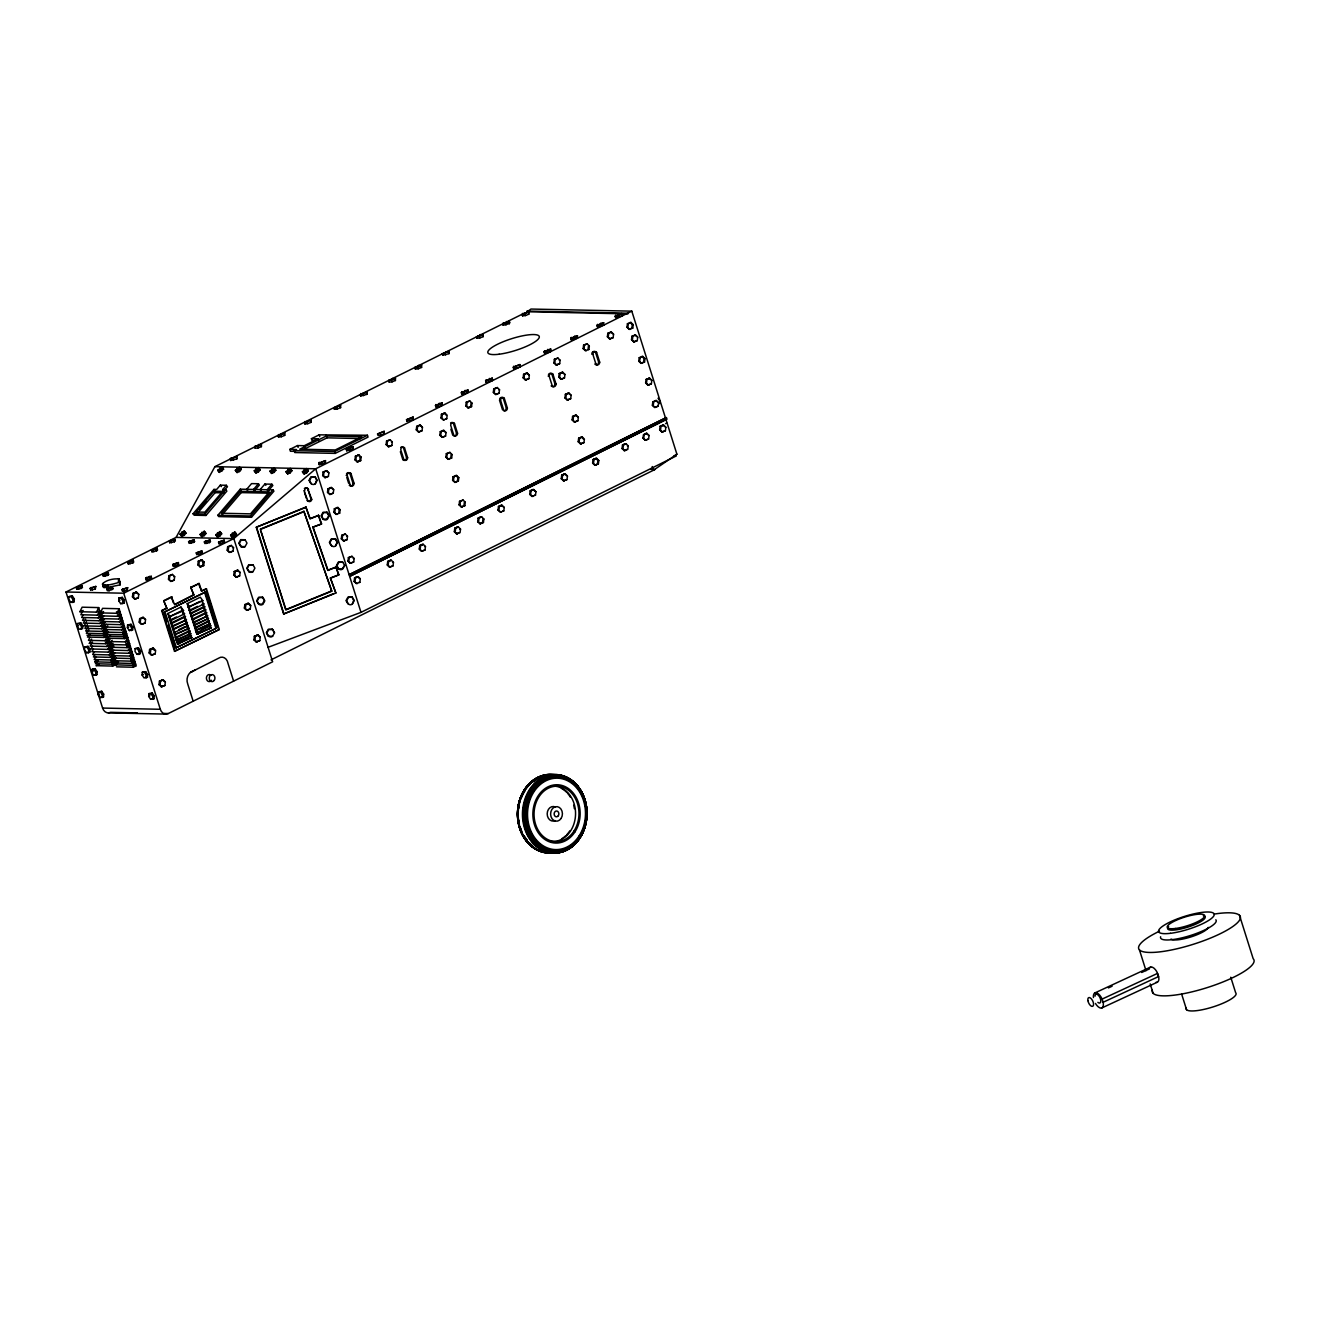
<?xml version="1.0" encoding="UTF-8"?>
<svg xmlns="http://www.w3.org/2000/svg" width="1320" height="1320" viewBox="0 0 1320 1320"><rect width="100%" height="100%" fill="white"/><g stroke="black" fill="none" stroke-linecap="round" stroke-linejoin="round"><path stroke-width="1.5" d="M69.003 596.656L68.822 599.445L70.752 602.316L72.847 602.382L74.168 601.722L74.332 598.933L72.418 596.079L69.003 596.656L72.418 596.079M72.847 602.382L73.013 599.593L71.099 596.722M77.319 626.356L77.484 623.568L80.9 622.974L82.83 625.845L82.665 628.634L79.249 629.227L77.319 626.356L78.639 625.696M81.345 629.293L81.51 626.505L79.579 623.634L77.484 623.568M84.711 646.981L84.546 649.77L86.46 652.641L88.555 652.707L89.875 652.047L90.057 649.259L88.126 646.404L84.711 646.981L88.126 646.404M88.555 652.707L88.737 649.918L86.806 647.047M91.657 672.276L91.822 669.487L95.238 668.91L97.168 671.764L97.003 674.553L93.588 675.147L91.657 672.276L92.977 671.632L93.142 668.827M95.683 675.213L95.849 672.424L93.918 669.553L91.822 669.487M98.159 694.65L98.323 691.861L101.739 691.284L103.669 694.138L103.504 696.943L100.089 697.521L98.159 694.65L99.478 694.006M102.184 697.587L102.349 694.798L100.419 691.928L98.323 691.861M118.718 600.765L118.899 597.976L122.314 597.399L124.228 600.254L124.063 603.058L120.648 603.636L118.718 600.765L120.037 600.121M122.743 603.702L122.908 600.913L120.994 598.042L118.899 597.976M127.413 627.693L127.594 624.904L131.01 624.327L132.924 627.182L132.759 629.97L129.344 630.564L127.413 627.693L128.733 627.049M131.439 630.63L131.604 627.841L129.69 624.97L127.594 624.904M135.185 648.648L135.019 651.437L136.933 654.308L139.029 654.373L140.349 653.713L140.53 650.925L138.6 648.07L135.185 648.648L138.6 648.07M139.029 654.373L139.21 651.585L137.28 648.714M142.114 675.048L142.28 672.26L145.695 671.682L147.625 674.536L147.46 677.325L144.045 677.919L142.114 675.048L143.435 674.404M146.14 677.985L146.305 675.196L144.375 672.326L142.28 672.26M148.698 696.432L148.863 693.643L152.279 693.066L154.209 695.92L154.044 698.709L150.629 699.303L148.698 696.432L150.018 695.788M152.724 699.369L152.889 696.581L150.958 693.709L148.863 693.643M659.719 403.656L659.885 400.983L658.036 398.244M132.445 596.887L132.891 593.406L136.57 592.135L138.781 594.33L138.336 597.812L134.64 599.082L132.445 596.887L135.679 599.098M133.485 596.904L133.93 593.439L136.57 592.135M139.21 622.132L139.656 618.651L143.335 617.38L145.546 619.575L145.101 623.057L141.405 624.31L139.21 622.132L142.444 624.343M140.25 622.149L140.695 618.667L143.335 617.38M149.16 652.921L149.606 649.44L153.45 648.169L155.644 650.364L155.199 653.845L151.371 655.099L149.16 652.921L152.559 655.132M150.364 652.938L150.81 649.457L153.45 648.169M168.481 579.199L168.927 575.718L172.458 574.447L174.669 576.642L174.224 580.123L170.676 581.394L168.481 579.199L171.567 581.41M169.373 579.216L169.818 575.735L172.458 574.447M159.027 684.552L159.472 681.07L163.168 679.8L165.363 681.994L164.917 685.476L161.238 686.746L159.027 684.552L162.277 686.763M160.083 684.568L160.529 681.087L163.168 679.8M197.835 564.663L198.28 561.182L201.96 559.911L204.171 562.106L203.725 565.587L200.029 566.857L197.835 564.663L201.069 566.874M198.874 564.679L199.32 561.198L201.96 559.911M200.029 566.857L202.669 565.57L203.115 562.089L200.92 559.894M227.205 550.192L227.65 546.711L231.33 545.44L233.524 547.635L233.079 551.116L229.399 552.387L227.205 550.192L230.439 552.404M228.245 550.209L228.69 546.727L231.33 545.44M233.772 574.976L234.217 571.494L237.913 570.24L240.108 572.434L239.662 575.899L235.983 577.17L233.772 574.976L237.023 577.203M234.828 575.009L235.273 571.527L237.913 570.24M244.382 608.074L244.827 604.593L248.523 603.322L250.717 605.517L250.272 608.998L246.576 610.253L244.382 608.074L247.632 610.285M245.421 608.091L245.866 604.61L248.523 603.322M253.918 639.721L254.364 636.24L258.06 634.986L260.254 637.164L259.809 640.645L256.113 641.916L253.918 639.721L257.169 641.933M254.958 639.755L255.403 636.273L258.06 634.986M322.674 475.414L323.12 471.933L326.667 470.662L328.861 472.857L328.416 476.338L324.868 477.609L322.674 475.414L325.776 477.626M323.565 475.431L324.01 471.949L326.667 470.662M327.508 492.261L327.954 488.779L331.501 487.509L333.696 489.704L333.25 493.185L329.703 494.455L327.508 492.261L330.611 494.472M328.399 492.278L328.845 488.796L331.501 487.509M333.927 512.226L334.373 508.744L337.92 507.474L340.114 509.668L339.669 513.15L336.121 514.42L333.927 512.226L337.029 514.437M334.818 512.242L335.263 508.761L337.92 507.474M337.012 507.457L339.224 509.652L338.778 513.134L339.669 513.15M341.319 538.758L341.764 535.277L345.296 534.006L347.49 536.201L347.045 539.682L343.513 540.952L341.319 538.758L344.404 540.969M342.21 538.774L342.655 535.293L345.296 534.006M354.964 459.69L355.41 456.209L358.941 454.938L361.152 457.132L360.707 460.614L357.159 461.885L354.964 459.69L358.05 461.901M355.855 459.707L356.301 456.225L358.941 454.938M357.159 461.885L359.815 460.597L360.261 457.116L358.05 454.921M347.968 561.049L348.414 557.584L351.945 556.314L354.156 558.492L353.71 561.973L350.163 563.244L347.968 561.049L351.054 563.26M348.859 561.082L349.305 557.601L351.945 556.314M354.139 581.394L354.568 577.929L358.116 576.642L360.31 578.837L359.865 582.318L356.334 583.588L354.139 581.394L357.225 583.605M355.03 581.41L355.476 577.962L358.116 576.642M386.133 444.51L386.578 441.029L390.126 439.758L392.32 441.952L391.875 445.417L388.344 446.688L386.133 444.51L389.235 446.721M387.024 444.526L387.469 441.045L390.126 439.758M387.272 564.943L387.717 561.495L391.264 560.191L393.459 562.386L393.013 565.867L389.466 567.138L387.272 564.943L390.373 567.154M388.162 564.96L388.608 561.511L391.264 560.191M416.278 429.825L416.724 426.343L420.255 425.073L422.466 427.267L422.02 430.749L418.473 432.019L416.278 429.825L419.364 432.036M417.169 429.841L417.615 426.36L420.255 425.073M419.281 549.07L419.727 545.622L423.258 544.318L425.469 546.513L425.023 549.994L421.476 551.265L419.281 549.07L422.367 551.281M420.173 549.087L420.618 545.639L423.258 544.318M440.995 417.78L441.441 414.298L444.988 413.028L447.183 415.222L446.737 418.704L443.207 419.974L440.995 417.78L444.097 419.991M439.84 435.138L440.286 431.656L443.834 430.386L446.028 432.564L445.582 436.045L442.052 437.316L439.84 435.138L442.942 437.332M441.886 417.796L442.332 414.315L444.988 413.028M440.748 435.154L441.193 431.673L443.834 430.386M445.896 457.132L446.341 453.651L449.889 452.38L452.084 454.575L451.638 458.056L448.107 459.327L445.896 457.132L448.998 459.343M446.787 457.149L447.233 453.667L449.889 452.38M448.107 459.327L450.747 458.04L451.192 454.558L452.084 454.575M452.611 480.216L453.057 476.734L456.605 475.464L458.799 477.642L458.353 481.123L454.822 482.394L452.611 480.216L455.713 482.41M453.502 480.233L453.948 476.751L456.605 475.464M465.811 405.702L466.257 402.221L469.805 400.95L471.999 403.144L471.553 406.626L468.022 407.897L465.811 405.702L468.913 407.913M466.702 405.718L467.148 402.237L469.805 400.95M454.822 482.394L457.462 481.107L457.908 477.626L455.713 475.447M454.344 531.679L454.789 528.214L458.337 526.928L460.531 529.122L460.086 532.604L456.555 533.857L454.344 531.679L457.446 533.89M468.022 407.897L470.662 406.593L471.108 403.128L471.999 403.144M455.235 531.696L455.68 528.231L458.337 526.928M459.096 504.801L459.541 501.319L463.089 500.049L465.284 502.243L464.838 505.725L461.307 506.995L459.096 504.801L462.198 507.012M459.987 504.817L460.433 501.336L463.089 500.049M461.307 506.995L463.947 505.709L464.392 502.227L465.284 502.243M493.334 392.287L493.779 388.806L497.327 387.536L499.521 389.73L499.076 393.212L495.544 394.482L493.334 392.287L496.435 394.498M477.691 521.582L478.137 518.133L481.668 516.83L483.879 519.024L483.433 522.505L479.886 523.776L477.691 521.582L480.777 523.792M494.241 392.304L494.686 388.822L497.327 387.536M478.582 521.598L479.028 518.149L481.668 516.83M479.886 523.776L482.542 522.489L482.988 519.007L483.879 519.024M498.036 509.998L498.481 506.55L502.012 505.246L504.223 507.441L503.778 510.922L500.231 512.193L498.036 509.998L501.121 512.209M498.927 510.015L499.372 506.566L502.012 505.246M523.149 377.767L523.594 374.302L527.125 373.032L529.337 375.21L528.891 378.691L525.343 379.962L523.149 377.767L526.235 379.978M524.04 377.8L524.486 374.319L527.125 373.032M529.732 494.274L530.178 490.826L533.709 489.522L535.92 491.716L535.474 495.198L531.927 496.468L529.732 494.274L532.818 496.485M530.623 494.29L531.069 490.842L533.709 489.522M553.921 362.786L554.367 359.304L557.914 358.034L560.109 360.228L559.663 363.709L556.116 364.98L553.921 362.786L557.023 364.996M554.812 362.802L555.258 359.32L557.914 358.034M558.756 377.008L559.202 373.527L562.749 372.257L564.943 374.451L564.498 377.933L560.967 379.203L558.756 377.008L561.858 379.219M559.663 377.025L560.109 373.543L562.749 372.257M564.943 397.798L565.389 394.317L568.937 393.046L571.131 395.241L570.685 398.722L567.154 399.993L564.943 397.798L568.045 400.01M565.851 397.815L566.296 394.334L568.937 393.046M561.264 478.632L561.709 475.167L565.257 473.88L567.452 476.074L567.006 479.556L563.475 480.827L561.264 478.632L564.366 480.843M562.171 478.648L562.601 475.2L565.257 473.88M572.154 419.875L572.599 416.394L576.147 415.123L578.341 417.318L577.896 420.799L574.365 422.07L572.154 419.875L575.256 422.087M573.062 419.892L573.507 416.411L576.147 415.123M583.159 348.546L583.605 345.064L587.153 343.794L589.347 345.988L588.902 349.47L585.37 350.74L583.159 348.546L586.261 350.757M584.051 348.562L584.496 345.081L587.153 343.794M578.209 441.672L578.655 438.19L582.202 436.936L584.397 439.114L583.952 442.596L580.42 443.866L578.209 441.672L581.312 443.883M579.117 441.705L579.562 438.223L582.202 436.936M607.381 336.748L607.827 333.267L611.358 331.996L613.569 334.191L613.123 337.673L609.576 338.943L607.381 336.748L610.467 338.959M608.272 336.765L608.718 333.284L611.358 331.996M592.614 463.072L593.059 459.624L596.607 458.32L598.802 460.515L598.356 463.996L594.825 465.267L592.614 463.072L595.716 465.284M593.521 463.089L593.967 459.64L596.607 458.32M594.825 465.267L597.465 463.98L597.91 460.498L595.716 458.304L593.059 459.591L593.967 459.64M627 327.195L627.445 323.713L630.993 322.443L633.188 324.637L632.742 328.119L629.194 329.389L627 327.195L630.102 329.406M627.891 327.212L628.337 323.73L630.993 322.443M629.194 329.389L631.851 328.102L632.296 324.621L630.086 322.426M631.521 339.702L631.966 336.221L635.514 334.95L637.708 337.144L637.263 340.626L633.732 341.897L631.521 339.702L634.623 341.913M632.428 339.718L632.874 336.237L635.514 334.95M622.066 448.47L622.512 445.021L626.059 443.718L628.254 445.912L627.808 449.394L624.261 450.664L622.066 448.47L625.168 450.681M622.957 448.486L623.403 445.038L626.059 443.718M638.781 361.168L639.226 357.687L642.774 356.416L644.968 358.611L644.523 362.092L640.992 363.363L638.781 361.168L641.883 363.379M639.672 361.185L640.117 357.703L642.774 356.416M640.992 363.363L643.632 362.076L644.077 358.594L641.866 356.4M645.629 382.915L646.074 379.434L649.621 378.163L651.816 380.358L651.37 383.839L647.823 385.11L645.629 382.915L648.731 385.126M646.519 382.932L646.965 379.45L649.621 378.163M643.005 438.075L643.451 434.627L646.849 433.323L649.044 435.517L648.598 438.999L645.216 440.269L643.005 438.075L645.958 440.286M643.747 438.091L644.193 434.643L646.849 433.323M652.377 405.257L652.822 401.775L656.37 400.504L658.564 402.699L658.119 406.18L654.588 407.451L652.377 405.257L655.479 407.467M653.268 405.273L653.713 401.791L656.37 400.504M659.654 429.825L660.099 426.36L663.646 425.073L665.841 427.267L665.395 430.749L661.864 432.019L659.654 429.825L662.755 432.036M660.561 429.841L660.99 426.377L663.646 425.073M230.241 459.096L236.923 456.423L236.858 458.882L230.67 460.498L230.241 459.096L236.923 456.423M230.67 460.498L230.736 458.056M254.776 446.837L261.459 444.163L261.393 446.622L258.06 447.942L255.205 448.239L254.776 446.837L261.459 444.163M255.205 448.239L255.272 445.781M278.075 435.616L284.757 432.943L284.707 435.385L281.358 436.722L278.52 437.019L278.075 435.616L284.757 432.943M278.52 437.019L278.586 434.56M304.458 422.582L311.14 419.909L311.091 422.35L307.741 423.687L304.903 423.967L304.458 422.582L311.14 419.909M304.903 423.967L304.969 421.525M333.943 407.88L340.626 405.207L340.576 407.649L337.227 408.986L334.389 409.282L333.943 407.88L340.626 405.207M334.389 409.282L334.884 408.226M318.813 463.287L325.495 460.614L325.429 463.056L319.242 464.689L318.813 463.287L325.495 460.614M319.242 464.689L319.308 462.231M360.261 394.597L366.943 391.924L366.894 394.366L360.707 396L360.261 394.597L366.943 391.924M360.707 396L360.756 393.541M346.286 449.41L352.968 446.737L352.918 449.18L346.731 450.796L346.286 449.41L352.968 446.737M346.731 450.796L346.797 448.355M388.789 380.721L395.472 378.064L395.406 380.507L392.073 381.843L389.218 382.123L388.789 380.721L395.472 378.064M389.218 382.123L389.284 379.682M377.553 433.999L384.236 431.327L384.17 433.785L380.837 435.105L377.998 435.402L377.553 433.999L384.236 431.327M414.959 367.653L421.641 364.996L421.575 367.438L418.242 368.775L415.387 369.055L414.959 367.653L421.641 364.996M415.387 369.055L415.453 366.613M406.51 419.727L413.193 417.07L413.143 419.512L406.956 421.129L406.51 419.727L413.193 417.07M406.956 421.129L407.451 420.09M442.332 353.859L449.014 351.186L448.965 353.644L442.778 355.262L442.332 353.859L449.014 351.186M442.778 355.262L443.272 354.205M435.468 405.537L442.151 402.88L442.101 405.322L438.752 406.659L435.913 406.939L435.468 405.537L442.151 402.88M435.913 406.939L435.963 404.498M476.487 336.864L483.169 334.207L483.12 336.649L479.77 337.986L476.933 338.266L476.487 336.864L483.169 334.207M476.933 338.266L477.428 337.227M461.34 392.667L468.022 389.994L467.973 392.436L464.623 393.772L461.785 394.07L461.34 392.667L468.022 389.994M461.785 394.07L461.852 391.611M502.755 323.862L509.438 321.205L509.388 323.647L503.201 325.264L502.755 323.862L509.438 321.205M503.201 325.264L503.25 322.822M485.611 380.803L492.294 378.13L492.228 380.572L488.895 381.909L486.057 382.189L485.611 380.803L492.294 378.13M486.057 382.189L486.106 379.748M522.159 314.44L528.841 311.767L528.775 314.226L525.442 315.562L522.588 315.843L522.159 314.44L528.841 311.767M522.588 315.843L522.654 313.401M513.249 367.224L519.932 364.551L519.882 366.993L516.533 368.329L513.694 368.626L513.249 367.224L519.932 364.551M513.694 368.626L513.76 366.168M544.071 351.714L550.754 349.058L550.704 351.499L547.355 352.836L544.516 353.116L544.071 351.714L550.754 349.058M544.516 353.116L544.566 350.674M570.784 338.382L577.467 335.725L577.417 338.167L571.23 339.784L570.784 338.382L577.467 335.725M571.23 339.784L571.279 337.342M596.986 325.397L603.685 322.74L603.619 325.182L597.432 326.799L596.986 325.397L603.685 322.74M597.432 326.799L597.498 324.357M615.12 316.239L621.803 313.566L621.736 316.008L615.549 317.641L615.12 316.239L621.803 313.566M79.909 611.737L83.11 610.451L80.817 614.74L97.383 615.153L99.676 610.863L96.475 612.134L79.909 611.737L82.137 607.183L98.703 607.596L115.764 664.818L112.563 666.072L95.997 665.676L99.198 664.422M96.475 612.134L98.703 607.596M100.353 612.892L103.554 611.606L101.26 615.895L117.826 616.308L120.12 612.018L116.919 613.288L100.353 612.892L102.581 608.338L119.13 608.751L136.207 665.973L133.006 667.227L116.44 666.831M89.925 637.312L88.456 640.348L105.006 640.744L108.207 639.474L105.913 643.764L89.347 643.368L91.641 639.078M116.919 613.288L119.13 608.751M105.006 640.744L107.233 636.207L123.898 636.702L127.099 635.448L124.476 638.616L107.91 638.203L110.533 635.052M110.368 638.467L108.883 641.504L125.45 641.899L128.65 640.629L126.357 644.919L109.791 644.523L112.085 640.233M125.45 641.899L127.677 637.362L123.981 637.279M137.379 712.899L110.583 712.338A7.673 6.171 -88.8 0 1 102.597 708.064L66 592.004L176.088 537.389L214.896 466.669L525.294 312.675M238.788 543.163L240.735 539.649L245.091 539.748L247.005 543.114L245.058 546.629C240.059 550.209 236.923 538.065 241.197 546.793M239.299 543.428L241.246 539.896L245.091 539.748M246.79 568.243L248.721 564.729L253.011 564.795L254.925 568.161L252.978 571.676C248.077 575.289 244.876 563.145 249.117 571.824M247.22 568.458L249.166 564.943L253.011 564.795M308.995 480.364L310.942 476.85L315.298 476.949L317.196 480.315L315.265 483.829C310.266 487.41 307.114 475.266 311.404 483.994M309.49 480.612L311.438 477.097L315.298 476.949M314.787 476.702L316.701 480.067L315.265 483.829M256.625 600.831L258.572 597.316L262.927 597.415L264.841 600.781L262.894 604.312C257.895 607.876 254.76 595.732 259.034 604.461M257.136 601.095L259.083 597.564L262.927 597.415M258.538 604.197L262.383 604.048L264.33 600.534L262.416 597.168M321.073 515.856L323.021 512.341L327.376 512.44L329.29 515.807L327.343 519.321C322.344 522.902 319.192 510.757 323.483 519.486M321.585 516.12L323.515 512.589L327.376 512.44M322.987 519.222L326.832 519.073L328.779 515.559L326.865 512.193M266.326 632.824L268.274 629.31L272.629 629.409L274.527 632.775L272.596 636.289C267.597 639.87 264.445 627.726 268.736 636.438M266.822 633.072L268.768 629.558L272.629 629.409M329.34 542.454L331.287 538.923L335.643 539.022L337.54 542.404L335.61 545.919C330.611 549.499 327.459 537.356 331.749 546.067M329.835 542.702L331.782 539.187L335.643 539.022M335.132 538.774L337.046 542.14L335.61 545.919M336.435 565.554L338.382 562.039L342.738 562.139L344.652 565.505L342.705 569.019C337.705 572.599 334.57 560.456 338.844 569.184M336.947 565.802L338.893 562.287L342.738 562.139M338.349 568.92L342.193 568.771L344.652 565.505M346.038 600.616L347.985 597.102L352.341 597.201L354.255 600.567L352.308 604.098C347.308 607.662 344.173 595.534 348.447 604.246M346.549 600.88L348.496 597.349L352.341 597.201M351.829 596.953L353.743 600.319L352.308 604.098M84.051 617.611L82.5 620.367L99.049 620.763L102.25 619.525L99.874 623.502L83.308 623.089L85.684 619.113M99.049 620.763L101.392 616.638L98.191 617.892L81.642 617.48L83.209 614.807M104.494 618.766L102.927 621.522L119.493 621.918L122.694 620.68L120.301 624.657L103.752 624.244L105.336 621.588M92.581 646.222L91.031 648.978L107.58 649.39L110.781 648.136L108.405 652.113L91.839 651.701L93.423 649.06M119.493 621.918L121.836 617.793L118.635 619.047L102.069 618.651L103.653 615.962M107.58 649.39L109.923 645.249L106.722 646.503L90.172 646.107L92.532 642.081L89.347 643.368M109.791 644.523L112.975 643.236L110.599 647.262L113.8 646.008L111.457 650.133L128.024 650.545L130.367 646.404L126.687 646.321M86.509 621.836L84.133 625.878L100.7 626.29L103.9 625.036L101.425 628.749L84.876 628.337L87.334 624.64M100.7 626.29L103.059 622.248L99.874 623.502M106.161 624.343L104.577 627.033L121.143 627.445L124.344 626.191L121.869 629.904L105.303 629.491L107.778 625.795M94.248 651.799L92.664 654.505L109.23 654.902L112.431 653.647L109.956 657.36L93.406 656.947L95.04 654.489M121.143 627.445L123.502 623.403L120.301 624.657M109.23 654.902L111.589 650.859L108.405 652.113M114.692 652.954L113.107 655.66L129.673 656.057L132.874 654.803L130.399 658.515L113.833 658.102L115.483 655.644M129.673 656.057L132.033 652.014L128.832 653.268L112.282 652.856L113.867 650.215M98.191 617.892L100.567 613.882L97.383 615.153M118.635 619.047L121.011 615.038L117.331 614.938M106.722 646.503L109.098 642.493L105.418 642.394M110.599 647.262L127.165 647.658L129.542 643.648L125.862 643.549M128.832 653.268L131.225 649.291L128.024 650.545M88.06 627.082L85.651 630.976L102.218 631.372L105.418 630.135L102.894 633.633L86.328 633.237L88.852 629.722M102.218 631.372L104.626 627.495L101.425 628.749M107.712 629.541L106.095 632.131L122.661 632.528L125.862 631.29L123.337 634.788L106.771 634.392L108.454 632.049M95.799 656.997L94.182 659.587L110.748 660L113.949 658.746L111.424 662.26L94.858 661.848L96.541 659.505M122.661 632.528L125.07 628.65L121.869 629.904M110.748 660L113.157 656.106L109.956 657.36M116.242 658.152L114.625 660.742L131.191 661.155L134.392 659.901L131.868 663.415L115.302 663.003L116.985 660.66M131.191 661.155L133.6 657.261L130.399 658.515M119.047 579.001L119.311 582.285C91.294 590.898 104.626 577.451 119.047 579.001L119.873 581.839M217.816 470.316L221.991 467.164L223.575 469.26L219.4 472.395L217.816 470.316L219.4 472.395M218.575 471.306L222.75 468.154M180.081 534.039L184.239 530.904L184.998 531.894L183.298 533.973L180.84 535.045L180.081 534.039L181.797 536.316L184.255 535.243L185.971 533.181L184.239 530.904M235.356 470.299L239.53 467.148L240.289 468.138L238.573 470.217L236.115 471.289L235.356 470.299L237.088 472.56L239.547 471.487L241.246 469.425L239.53 467.148M200.095 534.385L204.254 531.234L205.012 532.24L203.313 534.303L200.838 535.375L200.095 534.385L201.811 536.663L204.27 535.59L205.969 533.511L204.254 531.234M254.265 470.712L258.439 467.577L259.182 468.567L257.483 470.646L255.024 471.718L254.265 470.712L255.981 472.989L258.439 471.916L260.155 469.854L258.439 467.577M215.787 534.732L219.945 531.581L220.704 532.57L219.004 534.649L216.529 535.722L215.787 534.732L217.503 537.009L219.962 535.92L221.677 533.857L219.945 531.581M269.94 471.157L274.114 468.022L274.873 469.012L273.158 471.091L270.699 472.164L269.94 471.157L271.656 473.435L274.114 472.362L275.83 470.299L274.114 468.022M230.587 535.111L234.745 531.96L235.504 532.966L233.805 535.029L231.33 536.118L230.587 535.111L232.303 537.389L234.762 536.316L236.478 534.237L234.745 531.96M286.011 471.636L290.185 468.484L290.945 469.474L289.228 471.553L286.77 472.626L286.011 471.636L287.727 473.913L290.202 472.824L291.901 470.761L290.185 468.484M302.428 471.718L306.603 468.567L307.362 469.573L305.646 471.636L303.188 472.709L302.428 471.718L304.144 473.995L306.62 472.923L308.319 470.844L306.603 468.567M90.09 633.897L87.466 637.048L104.032 637.461L107.233 636.207M86.906 635.151L103.455 635.547L106.095 632.379L102.894 633.633M104.032 637.461L106.656 634.293L103.455 635.547M123.898 636.702L126.522 633.551L122.843 633.452M94.858 661.848L98.059 660.594L95.436 663.762L111.986 664.158L114.625 661.006L110.946 660.908M112.563 666.072L115.186 662.92L111.986 664.158M115.863 664.917L118.503 661.749L115.302 663.003M112.085 664.736L132.429 665.313L135.069 662.161L131.373 662.062M133.006 667.227L135.63 664.076L132.429 665.313M222.667 489.588L225.753 489.654L226.858 491.122L205.953 515.46L194.172 515.212L193.066 513.76L213.972 489.406L216.628 489.456L220.341 485.149L226.363 485.281L227.469 486.733L223.757 491.056L222.667 489.588L226.363 485.281M196.119 512.011L213.988 491.205L222.7 491.386L223.806 492.855L215.094 492.673L197.224 513.48L196.119 512.011L204.831 512.193L222.7 491.386M199.402 509.124L205.936 501.517M193.066 513.76L204.847 514.008L225.753 489.654M217.8 515.328L240.257 489.175L272.976 489.868L273.933 491.139L251.476 517.291L218.757 516.598L217.8 515.328L250.519 516.005L272.976 489.868M221.43 513.249L240.257 491.32L269.346 491.931L250.503 513.86L221.43 513.249L222.387 514.536L241.23 492.608L268.373 493.168M258.423 483.747L253.523 489.456L254.496 490.726L259.38 485.034L258.423 483.747L251.559 483.615L246.675 489.308L247.632 490.594M271.87 484.209L267.135 489.736L268.092 491.023L272.844 485.496L271.87 484.209L264.875 484.06L260.123 489.588L261.079 490.875M261.509 503.448L264.033 500.528M76.296 587.68L81.988 585.75L81.493 588.373L76.807 589.314L76.296 587.68L81.988 585.75M76.807 589.314L77.302 586.707M102.679 574.662L108.372 572.748L107.877 575.355L103.191 576.295L102.679 574.662L108.372 572.748M90.139 588.34L95.832 586.41L95.32 589.034L90.651 589.974L90.139 588.34L95.832 586.41M90.651 589.974L91.146 587.367M127.71 562.237L133.402 560.307L132.907 562.931L128.238 563.871L127.71 562.237L133.402 560.307M128.238 563.871L129.244 562.897M106.771 589.083L112.464 587.153L112.975 588.786L109.114 590.733L107.283 590.716L106.771 589.083L112.464 587.153M151.47 550.176L157.162 548.262L156.651 550.869L151.981 551.809L151.47 550.176L157.162 548.262M151.981 551.809L152.988 550.836M169.29 541.348L174.982 539.434L174.405 541.81L169.719 542.751L169.29 541.348L174.982 539.434M169.719 542.751L170.296 540.375M122.001 589.594L127.694 587.664L127.198 590.288L122.512 591.228L122.001 589.594L127.694 587.664M122.512 591.228L123.024 588.621M145.645 578.242L151.321 576.312L150.826 578.919L146.157 579.876L145.645 578.242L151.321 576.312M146.157 579.876L146.652 577.253M188.595 541.695L194.287 539.764L193.776 542.371L189.106 543.328L188.595 541.695L194.287 539.764M172.755 564.498L178.447 562.567L177.952 565.174L173.267 566.131L172.755 564.498L178.447 562.567M173.267 566.131L174.289 565.141M204.352 541.893L210.029 539.962L209.533 542.586L204.864 543.527L204.352 541.893L210.029 539.962M196.234 552.898L201.927 550.968L201.432 553.575L196.746 554.532L196.234 552.898L201.927 550.968M196.746 554.532L197.769 553.542M218.542 542.14L224.235 540.21L223.74 542.833L219.054 543.774L218.542 542.14L224.235 540.21M219.054 543.774L220.077 542.801M665.874 417.796L349.107 574.712L666.435 417.516L666.963 419.215L349.651 576.394L665.957 419.479L676.896 454.195L653.449 470.233L652.212 466.554M193.165 701.217L187.72 683.958A8.943 7.194 -88.8 0 1 190.476 672.408L218.674 658.168A7.92 6.369 -88.8 0 1 228.03 663.465L233.607 681.153M190.476 672.408L195.459 669.784M527.142 311.767L530.986 309.045L631.802 311.157L665.428 417.78M295.433 451.374L290.416 451.258L289.839 449.394L297.545 445.566L304.243 445.714L318.12 438.834L318.697 440.698M315.348 440.616L311.998 440.55L311.421 438.685L319.176 434.841L367.438 435.254L368.033 437.118L335.23 453.387L294.822 452.545L294.228 450.681L296.522 449.542L289.839 449.394M326.387 435.98L299.722 449.196L335.28 449.955L361.944 436.722L326.387 435.98L326.98 437.844L360.558 438.553M303.864 449.311L326.98 437.844M294.228 450.681L334.653 451.522L367.438 435.254M526.911 311.058L627.726 313.186L631.802 311.157M627.726 313.186L315.711 468.781L233.805 538.593L123.717 593.208L66 592.004M73.013 599.593L74.332 598.933M70.752 602.316L74.168 601.722M120.994 598.042L122.314 597.399M122.908 600.913L124.228 600.254M79.579 623.634L80.9 622.974M120.648 603.636L124.063 603.058M81.51 626.505L82.83 625.845M163.713 600.715L166.881 608.421L163.713 600.715L171.435 596.871L174.619 604.593L193.892 595.023L190.724 587.317L193.892 595.023M190.724 587.317L199.204 583.489L201.63 591.195L206.448 588.803L219.285 629.524L174.52 651.354L161.667 610.615L166.138 608.404M164.456 600.732L172.194 596.887M191.466 587.317L199.204 583.489M129.69 624.97L131.01 624.327M193.149 595.006L174.619 604.593M202.488 590.37L206.448 588.803M161.667 610.615L166.881 608.421M131.604 627.841L132.924 627.182M167.343 621.522L164.373 612.067L205.26 592.152L216.596 628.089L175.692 647.988L168.548 625.301M88.737 649.918L90.057 649.259M164.373 612.067L205.26 592.152M129.344 630.564L130.663 629.904M86.46 652.641L89.875 652.047M93.918 669.553L95.238 668.91M95.849 672.424L97.168 671.764M139.21 651.585L140.53 650.925M93.588 675.147L97.003 674.553M136.933 654.308L138.254 653.647M177.523 647.081L216.596 628.089M174.52 651.354L219.285 629.524M100.419 691.928L101.739 691.284M144.375 672.326L145.695 671.682M102.349 694.798L103.669 694.138M100.089 697.521L103.504 696.943M146.305 675.196L147.625 674.536M665.593 423.637L666.732 423.077M150.958 693.709L152.279 693.066M152.889 696.581L154.209 695.92M150.629 699.303L154.044 698.709M676.896 454.195L675.394 454.938L675.79 456.192L360.987 612.364L268.075 647.312M270.996 659.885L654.967 469.491L650.793 469.359M164.175 713.46L168.3 713.542L272.646 661.782L233.805 538.593L176.088 537.389M203.89 603.999L202.422 603.933L204.319 609.956L206.712 612.909L205.243 612.86L207.652 615.895L194.535 622.347L192.126 619.311L205.243 612.86L207.009 618.469L209.368 621.324L207.883 621.291L210.127 623.733L197.01 630.184L194.766 627.742L207.883 621.291L210.771 625.779L209.302 625.746L211.414 627.825L196.828 634.227L187.192 603.669L200.293 597.217L202.884 600.765L188.281 607.15L190.773 610.451L203.89 603.999L201.399 600.699L202.884 600.765M180.956 607.035L183.067 613.75L185.476 616.737L184.008 616.704L186.45 619.822L173.332 626.274L170.89 623.155L184.008 616.704L189.948 635.563L192.06 637.642L177.474 644.044L167.838 613.486L180.956 607.035L183.546 610.599L168.944 616.985L171.435 620.268L184.552 613.816L182.061 610.533L168.944 616.985M188.281 607.15L199.765 601.507M202.422 603.933L204.814 606.919L191.697 613.371L189.304 610.385L197.505 606.342M185.476 616.737L172.359 623.188L169.966 620.202L176.517 616.968M191.879 612.529L201.712 607.695M206.712 612.909L193.594 619.361L191.202 616.407L202.686 610.764M184.981 619.773L187.357 622.726L174.24 629.178L171.864 626.224L186.45 619.822M191.202 616.407L205.788 609.988L203.346 606.886L204.814 606.919M185.889 622.693L188.298 625.713L175.18 632.164L172.771 629.145L187.357 622.726M206.184 615.846L208.477 618.519L195.36 624.954L193.066 622.297L207.652 615.895M178.629 629.706L185.196 626.472M209.368 621.324L196.251 627.775L193.892 624.921L208.477 618.519M187.654 628.287L190.014 631.141L176.896 637.593L174.537 634.738L189.123 628.337L186.829 625.663L188.298 625.713M174.537 634.738L189.123 628.337M190.014 631.141L188.545 631.108L190.773 633.567L177.655 640.018L175.428 637.56L186.912 631.917M210.771 625.779L197.654 632.231L195.541 630.152L210.127 623.733M189.304 633.517L191.416 635.596L178.299 642.048L176.187 639.969L190.773 633.567M201.102 629.772L207.652 626.538M178.942 644.094L176.831 642.015L191.416 635.596M196.828 634.227L211.414 627.825M177.474 644.044L188.958 638.402M324.868 477.609L328.416 476.338M388.344 446.688L391.875 445.417M418.473 432.019L422.02 430.749M495.544 394.482L499.076 393.212M525.343 379.962L528.891 378.691M556.116 364.98L559.663 363.709M609.576 338.943L613.123 337.673M633.732 341.897L637.263 340.626M560.967 379.203L564.498 377.933M442.052 437.316L445.582 436.045M329.703 494.455L333.25 493.185M229.399 552.387L233.079 551.116M134.64 599.082L138.336 597.812M170.676 581.394L174.224 580.123M567.154 399.993L570.685 398.722M235.983 577.17L239.662 575.899M141.405 624.31L145.101 623.057M647.823 385.11L651.37 383.839M574.365 422.07L577.896 420.799M343.513 540.952L347.045 539.682M654.588 407.451L658.119 406.18M580.42 443.866L583.952 442.596M151.371 655.099L155.199 653.845M246.576 610.253L250.272 608.998M350.163 563.244L353.71 561.973M660.099 426.343L662.755 425.056L665.841 427.267M625.152 443.702L622.512 444.988L623.403 445.038M457.446 526.911L454.789 528.198L455.68 528.231M390.357 560.175L387.717 561.462L388.608 561.511M422.367 544.302L419.727 545.589L420.618 545.639M480.777 516.813L478.137 518.1L479.028 518.149M645.216 440.269L648.598 438.999M661.864 432.019L665.395 430.749M624.261 450.664L626.917 449.377M563.475 480.827L567.006 479.556M456.555 533.857L459.195 532.57M421.476 551.265L425.023 549.994M389.466 567.138L393.013 565.867M161.238 686.746L164.917 685.476M256.113 641.916L259.809 640.645M1095.188 992.788L1150.693 967.048M1108.404 987.921L1112.116 986.205M1141.717 972.477L1149.109 969.045M1103.124 1002.276L1102.118 999.091L1157.623 973.351L1158.63 976.536L1103.124 1002.276L1103.322 1003.299A8.3 3.96 65.1 0 1 1097.943 1006.582L1096.656 1005.18A8.3 3.96 65.1 0 1 1095.501 1003.447M1101.606 1008.051L1157.095 982.311M191.433 671.797L192.423 671.368M330.742 578.143L338.91 574.81L330.379 577.962L335.874 593.043L283.618 613.998L256.262 527.257L305.877 507.045L310.233 518.809L318.648 515.378L321.585 523.924L312.823 527.175L321.585 523.924M256.262 527.257L306.24 507.226M303.913 511.368L260.287 529.139L286.027 609.84L331.782 591.195L303.913 511.368L331.782 591.195M260.65 529.32L304.26 511.549M305.877 507.045L309.87 518.628L318.648 515.378M312.823 527.175L327.739 570.339L335.923 567.006L338.91 574.81M327.739 570.339L336.286 567.188M260.898 531.102L285.664 609.659L331.419 591.013M283.618 613.998L333.663 593.62M117.826 616.308L121.011 615.038M105.913 643.764L109.098 642.493M126.357 644.919L129.542 643.648M123.337 634.788L126.522 633.551M124.476 638.616L127.677 637.362M127.165 647.658L130.367 646.404M111.424 662.26L114.625 661.006M131.868 663.415L135.069 662.161M102.366 584.051L103.834 587.499L108.471 587.251L120.12 584.859L119.856 581.576L118.107 581.097M509.883 322.608L507.045 322.888L506.599 321.486M492.739 379.533L489.885 379.813L489.456 378.411M240.702 546.529L245.058 546.629M248.688 571.61L252.978 571.676M268.224 636.19L272.596 636.289M175.411 540.82L173.58 540.804L173.151 539.418M192.968 541.381L194.799 541.398M208.725 541.58L210.556 541.596M222.915 541.827L224.746 541.843M155.843 549.862L157.674 549.879M200.607 552.585L202.438 552.601M133.914 561.94L132.082 561.924L131.571 560.29M177.127 564.184L178.959 564.201M108.883 574.365L107.052 574.348L106.54 572.731M151.85 577.945L150.018 577.929L149.49 576.295M82.5 587.384L80.668 587.367L80.157 585.733M112.975 588.786L111.144 588.769L110.632 587.136M529.188 311.8L627.94 313.879M627.445 323.713L628.337 323.73M632.296 324.621L633.188 324.637M631.851 328.102L632.742 328.119M607.827 333.267L608.718 333.284M613.569 334.191L610.467 331.98M631.966 336.221L632.874 336.237M637.708 337.144L634.623 334.933M583.605 345.064L584.496 345.081M589.347 345.988L588.456 345.972L588.01 349.453L588.902 349.47M593.159 351.648A2.673 2.161 -88.8 0 1 595.551 352.358L596.607 352.374L599.692 362.175A2.673 2.161 -88.8 0 1 595.914 364.039L594.874 364.023A2.673 2.161 -88.8 0 0 598.653 362.142L599.692 362.175M591.789 354.222L592.828 354.238A2.673 2.161 -88.8 0 1 596.607 352.374M639.226 357.687L640.117 357.703M644.077 358.594L644.968 358.611M554.367 359.304L555.258 359.32M559.218 360.212L560.109 360.228M643.632 362.076L644.523 362.092M559.202 373.527L560.109 373.543M548.476 374.517A2.673 2.161 -88.8 0 1 551.892 374.187L552.932 374.22L556.017 384.004A2.673 2.161 -88.8 0 1 552.255 385.885L551.199 385.852A2.673 2.161 -88.8 0 0 551.529 386.232M564.943 374.451L561.858 372.24M523.594 374.302L524.486 374.319M529.337 375.21L526.235 372.999M548.113 376.068L549.153 376.084A2.673 2.161 -88.8 0 1 552.932 374.22M646.074 379.434L646.965 379.45M651.816 380.358L648.714 378.147M552.321 386.677A2.673 2.161 -88.8 0 0 554.977 383.988L556.017 384.004M493.779 388.806L494.686 388.822M498.63 389.713L499.521 389.73M565.389 394.317L566.296 394.334M571.131 395.241L568.045 393.03M500.858 397.584A2.673 2.161 -88.8 0 1 503.25 398.277L504.306 398.31L507.391 408.111A2.673 2.161 -88.8 0 1 503.63 409.975L500.528 400.174L499.488 400.158L502.573 409.959M652.822 401.775L653.713 401.791M658.564 402.699L655.479 400.488M466.257 402.221L467.148 402.237M470.662 406.593L471.553 406.626M503.679 410.767A2.673 2.161 -88.8 0 0 506.352 408.078L507.391 408.111M572.599 416.394L573.507 416.411M441.441 414.298L442.332 414.315M578.341 417.318L575.256 415.107M445.846 418.688L446.737 418.704M660.099 426.36L660.99 426.377M450.615 422.961A2.673 2.161 -88.8 0 1 453.404 423.406L454.459 423.439L457.545 433.24A2.673 2.161 -88.8 0 1 453.766 435.105L450.681 425.304A2.673 2.161 -88.8 0 1 454.459 423.439M416.724 426.343L417.615 426.36M422.466 427.267L419.364 425.056M644.193 434.643L646.107 433.306L649.044 435.517M440.286 431.656L441.193 431.673M446.028 432.564L442.942 430.369M453.42 435.732A2.673 2.161 -88.8 0 0 456.505 433.207L457.545 433.24M578.655 438.19L579.562 438.223M311.421 438.685L318.12 438.834M627.363 445.896L628.254 445.912M386.578 441.029L387.469 441.045M391.429 441.919L392.32 441.952M400.702 447.43A2.673 2.161 -88.8 0 1 403.491 447.876L404.53 447.892L407.616 457.693A2.673 2.161 -88.8 0 1 403.854 459.558L402.798 459.541L400.339 451.704M673.645 456.159L675.79 456.192M446.341 453.651L447.233 453.667M597.91 460.498L598.802 460.515M355.41 456.209L356.301 456.225M450.747 458.04L451.638 458.056M403.128 459.904A2.673 2.161 -88.8 0 0 406.576 457.66L407.616 457.693M360.261 457.116L361.152 457.132M597.465 463.98L598.356 463.996M359.815 460.597L360.707 460.614M214.896 466.669L315.711 468.781L360.987 612.364M562.601 475.2L561.709 475.167L564.366 473.863L567.452 476.074M323.12 471.933L324.01 471.949M328.861 472.857L325.76 470.646M347.952 472.692A2.673 2.161 -88.8 0 1 349.915 473.534L350.971 473.55L354.057 483.351A2.673 2.161 -88.8 0 1 350.278 485.215L349.239 485.199A2.673 2.161 -88.8 0 0 353.017 483.334L354.057 483.351M453.057 476.734L453.948 476.751M346.153 475.398L347.193 475.431A2.673 2.161 -88.8 0 1 350.971 473.55M457.908 477.626L458.799 477.642M457.462 481.107L458.353 481.123M531.069 490.842L530.178 490.826L532.818 489.505L535.92 491.716M327.954 488.779L328.845 488.796M333.696 489.704L330.594 487.492M534.567 495.181L535.474 495.198M459.541 501.319L460.433 501.336M463.947 505.709L464.838 505.725M499.372 506.566L498.481 506.55L501.121 505.23L504.223 507.441M502.87 510.906L503.778 510.922M334.373 508.744L335.263 508.761M339.224 509.652L340.114 509.668M482.542 522.489L483.433 522.505M459.64 529.089L460.531 529.122M341.764 535.277L342.655 535.293M346.599 536.184L347.49 536.201M424.578 546.496L425.469 546.513M227.65 546.711L228.69 546.727M232.485 547.618L233.524 547.635M348.414 557.584L349.305 557.601M353.248 558.476L354.156 558.492M392.568 562.369L393.459 562.386M198.28 561.182L199.32 561.198M203.115 562.089L204.171 562.106M202.669 565.57L203.725 565.587M234.217 571.494L235.273 571.527M240.108 572.434L236.874 570.207M355.476 577.962L354.568 577.929L357.225 576.625L360.31 578.837M168.927 575.718L169.818 575.735M173.761 576.625L174.669 576.642M358.974 582.285L359.865 582.318M201.63 591.195L198.445 583.473M132.891 593.406L133.93 593.439M138.781 594.33L135.531 592.119M244.827 604.593L245.866 604.61M250.717 605.517L247.467 603.306M139.656 618.651L140.695 618.667M145.546 619.575L142.296 617.364M254.364 636.24L255.403 636.273M260.254 637.164L257.004 634.953M149.606 649.44L150.81 649.457M159.472 681.07L160.529 681.087M165.363 681.994L162.129 679.784M102.597 708.064L160.314 709.285A7.673 6.171 -88.8 0 0 168.3 713.542M108.224 712.882L165.924 714.087M116.424 611.919L120.12 612.018M130.713 659.802L134.392 659.901M204.319 609.956L205.788 609.988M191.697 613.371L190.228 613.338L192.67 616.44M192.126 619.311L193.594 619.361M193.066 622.297L194.535 622.347M170.89 623.155L172.359 623.188M193.892 624.921L195.36 624.954M171.864 626.224L173.332 626.274M194.766 627.742L196.251 627.775M172.771 629.145L174.24 629.178M195.541 630.152L197.01 630.184M197.654 632.231L196.185 632.181L198.297 634.277M175.18 632.164L173.712 632.115L176.022 634.788M190.591 637.593L192.06 637.642M175.428 637.56L176.896 637.593M176.187 639.969L177.655 640.018M176.831 642.015L178.299 642.048M145.365 677.259L147.46 677.325M189.304 610.385L190.773 610.451M182.061 610.533L183.546 610.599M183.067 613.75L184.552 613.816M169.966 620.202L171.435 620.268M304.375 488.515A2.128 2.03 -63.3 0 1 307.84 489.126L311.734 499.323A2.26 2.145 -63.3 0 1 307.824 500.791L307.032 500.395A2.26 2.145 -63.3 0 0 310.942 498.927L311.734 499.323M303.947 490.594L307.824 500.791M335.874 593.043L330.379 577.962M274.527 632.775L272.118 629.145M581.312 436.904L583.506 439.098M444.097 413.011L446.292 415.206M152.262 648.153L154.456 650.331M307.56 469.854L308.319 470.844M303.402 472.989L304.144 473.995M291.142 469.755L291.901 470.761M286.968 472.906L287.727 473.913M275.072 469.293L275.83 470.299M270.897 472.444L271.656 473.435M259.397 468.847L260.155 469.854M255.222 471.999L255.981 472.989M240.504 468.418L241.246 469.425M236.329 471.57L237.088 472.56M235.719 533.247L236.478 534.237M231.544 536.398L232.303 537.389M220.918 532.851L221.677 533.857M216.744 536.003L217.503 537.009M205.227 532.521L205.969 533.511M201.052 535.656L201.811 536.663M185.212 532.174L185.971 533.181M181.038 535.326L181.797 536.316M304.144 469.639L305.101 470.927M305.646 471.636L306.62 472.923M287.71 469.557L288.684 470.844M289.228 471.553L290.202 472.824M271.639 469.095L272.613 470.365M273.158 471.091L274.114 472.362M255.964 468.649L256.938 469.92M257.483 470.646L258.439 471.916M264.875 484.06L265.832 485.347M237.072 468.22L238.029 469.491M238.573 470.217L239.547 471.487M240.257 489.175L241.213 490.446M221.991 467.164L223.575 469.26M240.257 491.32L241.23 492.608M219.532 468.237L220.358 469.326M221.034 470.233L221.859 471.322M250.519 516.005L251.476 517.291M220.341 485.149L221.447 486.601M213.972 489.406L215.077 490.875M213.988 491.205L215.094 492.673M232.287 533.049L233.261 534.319M233.805 535.029L234.762 536.316M204.847 514.008L205.953 515.46M219.004 534.649L219.962 535.92M217.486 532.653L218.443 533.94M201.795 532.307L202.752 533.593M203.313 534.303L204.27 535.59M181.78 531.976L182.754 533.247M183.298 533.973L184.255 535.243M187.192 603.669L189.767 607.216M167.838 613.486L170.429 617.051M1102.118 999.091L1101.276 997.392A8.3 3.96 65.1 0 0 1093.686 994.356L1093.405 995.791A8.3 3.96 65.1 0 0 1093.455 997.541M318.285 515.196L321.238 523.743M335.923 567.006L338.547 574.629M313.186 527.356L328.102 570.52M1239.496 915.321L1253.175 958.716A53.295 12.259 -17.5 0 1 1206.298 987.888A53.295 12.259 -17.5 0 1 1152.327 990.247M1230.768 977.229L1235.652 992.739A26.136 6.006 -17.5 0 1 1212.601 1007.061A26.136 6.006 -17.5 0 1 1186.168 1008.183M1181.68 994.207L1186.564 1009.717M1139.474 949.938L1146.007 970.695M1150.182 983.911L1153.152 993.333M621.291 314.622L621.736 316.008M618.948 313.846L619.393 315.249M617.958 315.942L618.404 317.344M615.615 315.183L616.06 316.585M603.174 323.779L603.619 325.182M600.831 323.021L601.277 324.423M599.841 325.116L600.27 326.518M595.551 352.358L598.653 362.142M592.828 354.238L595.914 364.039M576.972 336.765L577.417 338.167M574.629 336.006L575.074 337.409M573.622 338.101L574.068 339.504M550.259 350.097L550.704 351.499M547.915 349.338L548.361 350.74M546.909 351.433L547.355 352.836M551.892 374.187L554.977 383.988M549.153 376.084L552.255 385.885M528.33 312.823L528.775 314.226M524.997 314.16L525.442 315.562M508.942 322.245L509.388 323.647M519.437 365.607L519.882 366.993M505.593 323.582L506.038 324.984M516.104 366.927L516.533 368.329M503.25 398.277L506.352 408.078M482.674 335.247L483.12 336.649M480.332 334.488L480.76 335.89M479.325 336.584L479.77 337.986M491.799 379.17L492.228 380.572M488.449 380.507L488.895 381.909M467.528 391.05L467.973 392.436M465.185 390.291L465.63 391.677M464.194 392.37L464.623 393.772M448.519 352.242L448.965 353.644M445.17 353.578L445.615 354.964M453.404 423.406L456.505 433.207M450.879 429.198L452.727 435.088M441.656 403.92L442.101 405.322M439.312 403.161L439.758 404.563M438.306 405.257L438.752 406.659M421.129 366.036L421.575 367.438M418.786 365.277L419.232 366.679M417.796 367.373L418.242 368.775M412.698 418.11L413.143 419.512M409.349 419.447L409.794 420.849M394.977 379.104L395.406 380.507M392.617 378.345L393.063 379.748M391.627 380.44L392.073 381.843M403.491 447.876L406.576 457.66M403.854 459.558L400.752 449.757A2.673 2.161 -88.8 0 1 404.53 447.892M383.74 432.382L384.17 433.785M380.391 433.719L380.837 435.105M366.448 392.98L366.894 394.366M363.099 394.3L363.545 395.703M340.131 406.263L340.576 407.649M352.473 447.777L352.918 449.18M350.13 447.018L350.575 448.42M336.798 407.583L337.227 408.986M349.14 449.113L349.569 450.516M349.915 473.534L353.017 483.334M347.193 475.431L350.278 485.215M346.764 477.361L348.628 483.236M334.653 451.522L335.23 453.387M325.875 434.973L326.469 436.837M319.176 434.841L319.77 436.706M324.984 461.67L325.429 463.056M310.646 420.948L311.091 422.35M321.651 462.99L322.096 464.392M307.312 422.284L307.741 423.687M349.552 574.712L350.097 576.411M304.243 445.714L304.821 447.579M297.545 445.566L298.138 447.447M307.84 489.126L310.942 498.927M304.573 492.558L306.421 498.432M284.262 433.999L284.707 435.385M280.929 435.319L281.358 436.722M260.947 445.219L261.393 446.622M258.604 444.46L259.05 445.863M257.614 446.556L258.06 447.942M236.412 457.479L236.858 458.882M256.625 527.439L283.981 614.179M233.079 458.815L233.524 460.218M223.212 541.2L223.74 542.833M220.374 542.157L220.886 543.79M209.022 540.952L209.533 542.586M206.184 541.909L206.695 543.543M205.359 540.919L205.87 542.553M200.92 551.941L201.432 553.575M198.066 552.915L198.577 554.548M193.264 540.738L193.776 542.371M206.316 590.716L217.932 627.561M190.426 541.712L190.938 543.345M189.601 540.705L190.113 542.338M204.517 592.135L215.853 628.072M209.302 625.746L209.929 627.775M173.959 540.408L174.405 541.81M171.121 541.365L171.55 542.767M177.424 563.541L177.952 565.174M174.587 564.514L175.098 566.148M172.045 598.802L173.267 602.646M156.139 549.236L156.651 550.869M153.301 550.192L153.813 551.826M165.115 612.084L176.435 648.005M162.426 610.632L175.263 651.37M150.315 577.285L150.826 578.919M147.477 578.259L147.988 579.892M132.396 561.297L132.907 562.931M129.542 562.254L130.069 563.887M126.687 588.654L127.198 590.288M123.832 589.611L124.344 591.244M123.717 593.208L160.314 709.285M118.437 578.655L119.245 581.229M119.311 582.285L120.12 584.859M107.349 573.721L107.877 575.355M111.441 588.142L111.952 589.776M104.511 574.678L105.022 576.312M107.662 584.678L108.471 587.251M103.686 573.688L104.214 575.322M108.603 589.099L109.114 590.733M107.778 588.11L108.289 589.743M105.732 584.991L106.54 587.548M104.148 585.073L104.956 587.631M102.894 583.357L103.224 587.153M103.026 584.941L103.834 587.499M94.809 587.4L95.32 589.034M91.971 588.357L92.482 589.99M80.965 586.74L81.493 588.373M78.127 587.697L78.639 589.331M304.738 490.99A2.128 2.03 -63.3 0 1 306.058 488.268A2.128 2.03 -63.3 0 1 308.632 489.522M211.464 680.245A3.514 2.838 -88.8 0 1 207.487 680.839A3.514 2.838 -88.8 0 1 207.042 675.889A3.514 2.838 -88.8 0 1 211.018 675.295M500.528 400.174A2.673 2.161 -88.8 0 1 504.306 398.31M346.516 473.847A2.673 2.161 -88.8 0 1 347.127 473.088M499.636 399.085A2.673 2.161 -88.8 0 1 500.462 397.832M591.938 353.149A2.673 2.161 -88.8 0 1 592.762 351.912M561.33 788.32A27.703 22.456 -88.4 0 1 566.33 792M567.435 793.155A27.703 22.456 -88.4 0 1 570.389 797.181M573.672 805.183A27.703 22.456 -88.4 0 1 574.381 808.698M569.745 830.907A27.703 22.456 -88.4 0 1 566.643 834.834M565.505 835.956A27.703 22.456 -88.4 0 1 561.693 838.778M550.688 786.308A27.703 22.456 -88.4 0 1 575.553 814.126A27.703 22.456 -88.4 0 1 549.631 841.236M555.225 820.578A7.293 5.907 -88.4 0 1 547.189 813.731A7.293 5.907 -88.4 0 1 555.489 807.097M531.812 845.08A37.125 30.096 -88.4 0 1 529.254 842.853M526.911 840.295A37.125 30.096 -88.4 0 1 523.826 835.923M522.11 832.706A37.125 30.096 -88.4 0 1 520.063 827.475M519.073 823.795A37.125 30.096 -88.4 0 1 518.413 820M518.397 808.401A37.125 30.096 -88.4 0 1 520.608 799.062M521.268 797.313A37.125 30.096 -88.4 0 1 524.683 790.73M525.707 789.244A37.125 30.096 -88.4 0 1 530.376 783.964M533.016 781.803A37.125 30.096 -88.4 0 1 535.821 779.971M533.115 846.466A37.554 30.442 -88.4 0 1 519.865 827.64M519.321 825.808A37.554 30.442 -88.4 0 1 518.199 820.066M517.985 818.136A37.554 30.442 -88.4 0 1 517.852 812.245M518.166 808.335A37.554 30.442 -88.4 0 1 520.41 798.897M521.087 797.131A37.554 30.442 -88.4 0 1 537.273 778.816M539.137 777.975A37.554 30.442 -88.4 0 1 544.995 776.391M543.675 851.235A37.95 30.772 -88.4 0 1 537.834 849.453M534.534 847.737A37.95 30.772 -88.4 0 1 519.717 827.788M519.172 825.94A37.95 30.772 -88.4 0 1 537.306 778.453M539.203 777.612A37.95 30.772 -88.4 0 1 545.111 775.995M543.823 851.598A38.313 31.053 -88.4 0 1 537.916 849.799M536.035 848.892A38.313 31.053 -88.4 0 1 517.902 808.236A38.313 31.053 -88.4 0 1 545.275 775.648M543.988 851.911A38.627 31.317 -88.4 0 1 517.49 814.242A38.627 31.317 -88.4 0 1 543.84 775.632M545.457 775.351A38.627 31.317 -88.4 0 1 553.624 775.467M552.42 852.291A38.89 31.531 -88.4 0 1 517.522 813.236A38.89 31.531 -88.4 0 1 553.889 775.203M552.684 852.522A39.105 31.697 -88.4 0 1 517.588 813.252A39.105 31.697 -88.4 0 1 554.169 775.005M552.964 852.67A39.253 31.828 -88.4 0 1 517.737 813.252A39.253 31.828 -88.4 0 1 554.449 774.856M553.525 852.819A39.369 31.928 -88.4 0 1 518.183 813.268A39.369 31.928 -88.4 0 1 555.01 774.757M579.249 838.167A39.369 31.928 -88.4 0 1 530.706 840.609A39.369 31.928 -88.4 0 1 536.91 781.143A39.369 31.928 -88.4 0 1 583.506 797.313M584.149 799.194A39.369 31.928 -88.4 0 1 580.255 836.534M527.076 839.965A36.679 29.733 -88.4 0 1 524.04 835.642M521.582 830.775A36.679 29.733 -88.4 0 1 520.311 827.31M519.337 823.68A36.679 29.733 -88.4 0 1 518.694 819.918M518.661 808.451A36.679 29.733 -88.4 0 1 519.304 804.705M521.515 797.511A36.679 29.733 -88.4 0 1 524.881 791.01M1214.186 914.083A53.295 12.259 -17.5 0 1 1230.009 928.372A53.295 12.259 -17.5 0 1 1153.053 952.413A53.295 12.259 -17.5 0 1 1159.505 931.178M1208.229 927.399A19.651 4.521 -17.5 0 1 1190.64 937.018A19.651 4.521 -17.5 0 1 1171.038 939.015M1155.99 982.327A8.3 3.96 65.1 0 0 1158.828 977.559L1156.782 971.652A8.3 3.96 65.1 0 0 1149.192 968.616M1095.022 996.22A4.768 2.277 65.1 0 1 1097.959 994.884A4.768 2.277 65.1 0 1 1100.797 1001.022A4.768 2.277 65.1 0 1 1097.861 1002.358M1203.279 915.75A19.651 4.521 -17.5 0 1 1187.554 927.217A19.651 4.521 -17.5 0 1 1168.629 926.574M1215.819 919.776A29.122 6.699 -17.5 0 1 1189.568 935.781A29.122 6.699 -17.5 0 1 1160.626 936.755M214.302 680.295A3.514 2.838 -88.8 0 0 212.52 674.635A3.514 2.838 -88.8 0 0 209.451 679.437A3.514 2.838 -88.8 0 0 214.302 680.295M499.141 354.222A26.928 6.188 -17.5 0 0 539.253 337.409A26.928 6.188 -17.5 0 0 502.309 342.094A26.928 6.188 -17.5 0 0 499.141 354.222M574.926 831.93A29.172 23.644 -88.4 0 0 560.142 785.037A29.172 23.644 -88.4 0 0 534.452 824.752A29.172 23.644 -88.4 0 0 574.926 831.93M558.343 815.71A2.92 2.359 -88.4 0 0 556.875 811.024A2.92 2.359 -88.4 0 0 554.301 814.984A2.92 2.359 -88.4 0 0 558.343 815.71M574.002 831.022A27.703 22.456 -88.4 0 0 559.961 786.472A27.703 22.456 -88.4 0 0 535.557 824.208A27.703 22.456 -88.4 0 0 574.002 831.022M561.115 818.416A7.293 5.907 -88.4 0 0 557.419 806.685A7.293 5.907 -88.4 0 0 551.001 816.618A7.293 5.907 -88.4 0 0 561.115 818.416M579.711 838.117A39.253 31.828 -88.4 0 0 559.828 775.005A39.253 31.828 -88.4 0 0 525.244 828.448A39.253 31.828 -88.4 0 0 579.711 838.117M579.876 838.018A39.105 31.697 -88.4 0 0 560.059 775.17A39.105 31.697 -88.4 0 0 525.624 828.399A39.105 31.697 -88.4 0 0 579.876 838.018A38.89 31.531 -88.4 0 0 560.29 775.385A38.89 31.531 -88.4 0 0 526.036 828.333A38.89 31.531 -88.4 0 0 580.008 837.903M580.058 837.738A38.627 31.317 -88.4 0 0 560.488 775.648A38.627 31.317 -88.4 0 0 526.465 828.25A38.627 31.317 -88.4 0 0 580.058 837.738M580.074 837.557A38.313 31.053 -88.4 0 0 560.654 775.978A38.313 31.053 -88.4 0 0 526.911 828.135A38.313 31.053 -88.4 0 0 580.074 837.557M580.041 837.342A37.95 30.772 -88.4 0 0 560.802 776.325A37.95 30.772 -88.4 0 0 527.373 828.003A37.95 30.772 -88.4 0 0 580.041 837.342M579.942 837.094A37.554 30.442 -88.4 0 0 560.901 776.721A37.554 30.442 -88.4 0 0 527.818 827.855A37.554 30.442 -88.4 0 0 579.942 837.094M579.793 836.831A37.125 30.096 -88.4 0 0 560.967 777.15A37.125 30.096 -88.4 0 0 528.264 827.706A37.125 30.096 -88.4 0 0 579.793 836.831M579.067 835.972A35.722 28.974 -88.4 0 0 560.967 778.536A35.722 28.974 -88.4 0 0 529.485 827.194A35.722 28.974 -88.4 0 0 579.067 835.972M579.595 836.566A36.679 29.733 -88.4 0 0 561 777.612A36.679 29.733 -88.4 0 0 528.709 827.541A36.679 29.733 -88.4 0 0 579.595 836.566M1087.895 1000.626A4.768 2.277 65.1 0 0 1092.696 1006.302A4.768 2.277 65.1 0 0 1091.491 998.976A4.768 2.277 65.1 0 0 1087.895 1000.626M1175.46 928.471A19.651 4.521 -17.5 0 0 1204.698 916.195A19.651 4.521 -17.5 0 0 1177.704 919.644A19.651 4.521 -17.5 0 0 1175.46 928.471M1170.395 933.322A29.122 6.699 -17.5 0 0 1214.136 915.205A29.122 6.699 -17.5 0 0 1174.635 919.974A29.122 6.699 -17.5 0 0 1170.395 933.322"/></g></svg>
